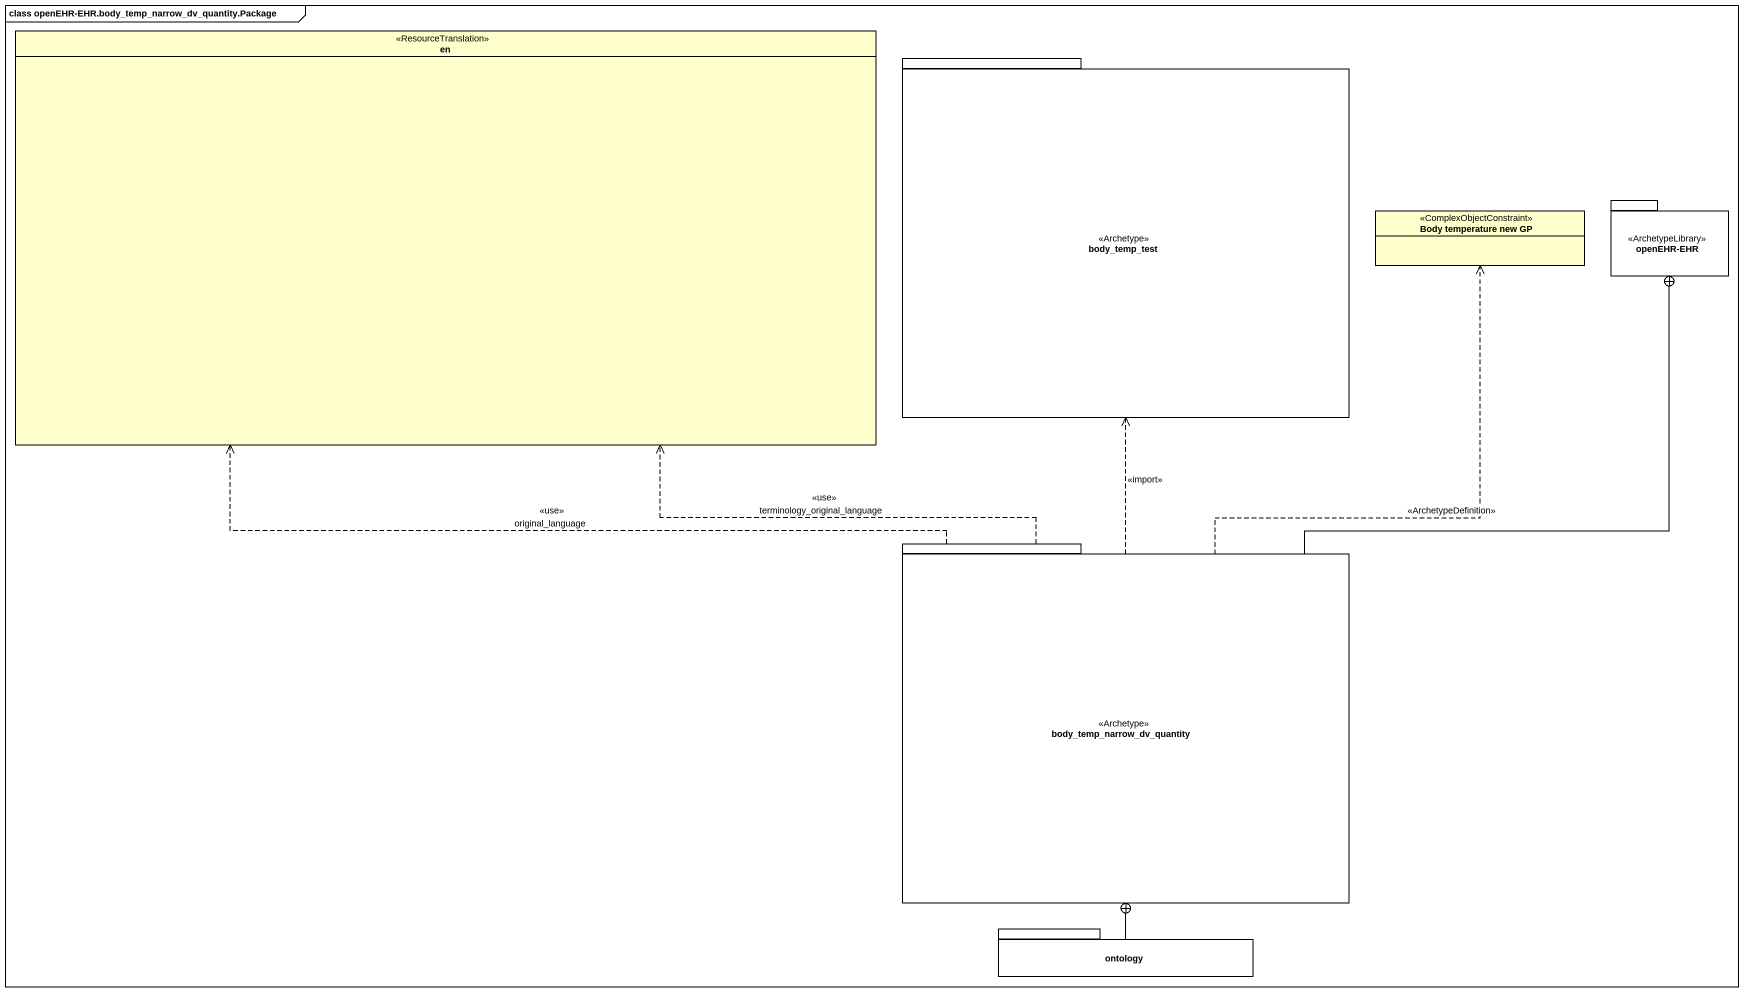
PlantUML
@startuml
mainframe class openEHR-EHR.body_temp_narrow_dv_quantity.Package
hide circle
hide empty members
enum en <<ResourceTranslation>>
package body_temp_test <<Archetype>> {
}
class "Body temperature new GP" as Body_temperature_new_GP <<ComplexObjectConstraint>>
package "openEHR-EHR" as openEHR_EHR <<ArchetypeLibrary>> {
}
package body_temp_narrow_dv_quantity <<Archetype>> {
}
package ontology {
}
body_temp_narrow_dv_quantity .up.> en : <<use>>\noriginal_language
body_temp_narrow_dv_quantity .up.> en : <<use>>\nterminology_original_language
body_temp_narrow_dv_quantity .up.> body_temp_test : <<import>>
body_temp_narrow_dv_quantity .up.> Body_temperature_new_GP : <<ArchetypeDefinition>>
body_temp_narrow_dv_quantity -up-+ openEHR_EHR
ontology -up-+ body_temp_narrow_dv_quantity
@enduml
